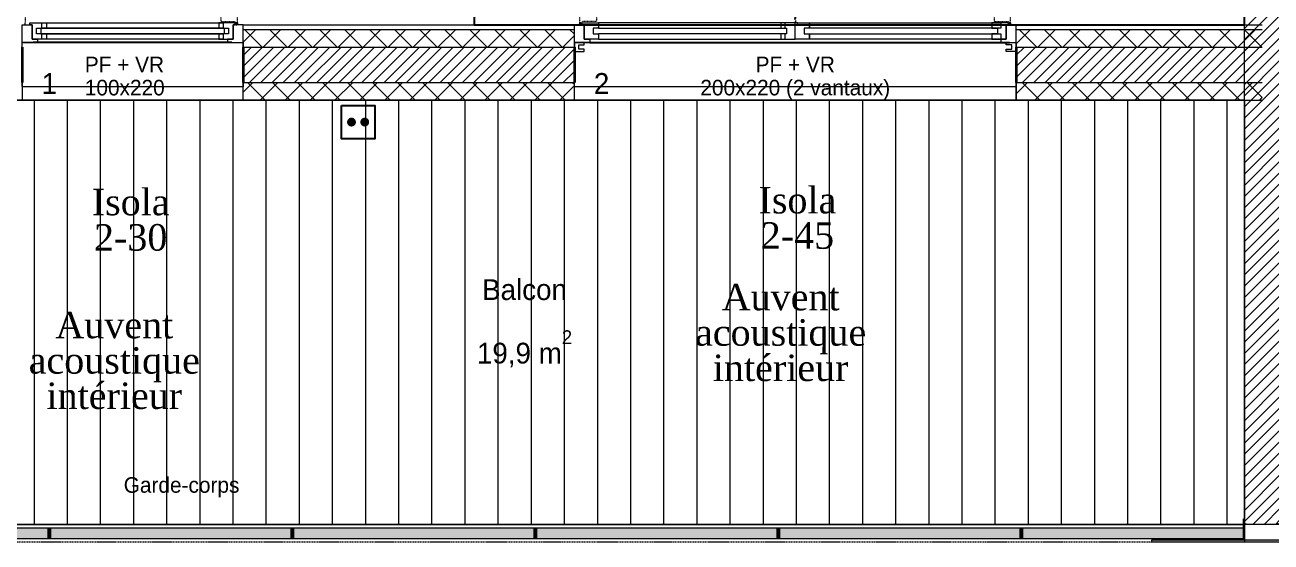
# Model space of a CAD drawing. Header units: centimetres. Extents: x 1724 to 19617, y -6503 to 8072.
# Drawn here: x 5640 to 6204, y 3314 to 3548 of the extents above; entities that cross this region are included whole.
import ezdxf

# ---------------------------------------------------------------- set-up
doc = ezdxf.new("R2010")
doc.units = ezdxf.units.CM
for name, pattern in [('INTERROMPU2', [0.75, 0.5, -0.25]), ('Style de ligne -11', [0.347222, 0.20828, -0.138942]), ('Style de ligne -12', [0.328084, 0.109361, -0.218723]), ('Style de ligne -13', [0.147638, 0.098425, -0.049213]), ('Style de ligne -14', [0.147638, 0.098425, -0.049213]), ('Style de ligne -17', [0.347222, 0.20828, -0.138942]), ('Style de ligne -18', [0.164042, 0.054681, -0.109361]), ('Style de ligne -5', [0.20828, 0.069425, -0.138855])]:
    doc.linetypes.add(name, pattern=pattern)
doc.layers.add('B GÈnÈral', color=7, linetype='Continuous', lineweight=5)
for name, color, linetype in [('B Général', 252, 'Continuous'), ('C ANNOTATIONS-prestations', 252, 'Continuous'), ('C ANNOTATIONS-texte', 252, 'Continuous'), ('C ANNOTATIONS-texte surfaces', 252, 'Continuous'), ('D SURFACES-shab', 252, 'Continuous'), ('prlm-ELEC-CFO', 1, 'Continuous'), ('prlm-VMC', 93, 'Continuous')]:
    doc.layers.add(name, color=color, linetype=linetype)
doc.styles.add('Eurostile', font='Eurosti.TTF')
doc.styles.add('Eurostile (bold)', font='Eurostib.TTF')
doc.styles.add('prlm-vmc', font='pala.ttf', dxfattribs={"height": 14})
pattern_1 = [(45, (0.0456, -2.938), (2.4253472, -2.6458333), [])]
pattern_2 = [(45, (0.046, -2.938), (-5.656854, 5.656854), []), (135, (0.046, -2.938), (5.656854, 5.656854), [])]

# ---------------------------------------------------------------- blocks, each defined once
blk = doc.blocks.new('xi.PC-EXT')
at = {"layer": 'prlm-ELEC-CFO', "color": 0, "linetype": 'ByBlock', "lineweight": -2, "flags": 128}
blk.add_lwpolyline([(-7.5, 7.5), (7.5, 7.5), (7.5, -7.5), (-7.5, -7.5)], close=True, dxfattribs=at)
at = {"layer": 'prlm-ELEC-CFO', "color": 0, "linetype": 'ByBlock', "lineweight": 5, "const_width": 2}
for points in [[(-4, 0, 1), (-2, 0, 1)], [(2, 0, 1), (4, 0, 1)]]:
    blk.add_lwpolyline(points, format="xyb", close=True, dxfattribs=at)
blk = doc.blocks.new('Groupe-1')
at = {"layer": 'B Général', "color": 7, "linetype": 'Continuous', "lineweight": 5}
for p, q in [((5644.04, 3325.39), (5644.04, 3517.39)), ((5659.04, 3325.39), (5659.04, 3517.39)), ((5674.04, 3325.39), (5674.04, 3517.39)), ((5689.04, 3325.39), (5689.04, 3517.39)), ((5704.04, 3325.39), (5704.04, 3517.39)), ((5719.04, 3325.39), (5719.04, 3517.39)), ((5734.04, 3325.39), (5734.04, 3517.39)), ((5749.04, 3325.39), (5749.04, 3517.39)), ((5764.04, 3325.39), (5764.04, 3517.39)), ((5779.04, 3325.39), (5779.04, 3517.39)), ((5794.04, 3325.39), (5794.04, 3517.39)), ((5809.04, 3325.39), (5809.04, 3517.39)), ((5824.04, 3325.39), (5824.04, 3517.39)), ((5839.04, 3325.39), (5839.04, 3517.39)), ((5854.04, 3325.39), (5854.04, 3517.39)), ((5869.04, 3325.39), (5869.04, 3517.39)), ((5884.04, 3325.39), (5884.04, 3517.39)), ((5899.04, 3325.39), (5899.04, 3517.39)), ((5914.04, 3325.39), (5914.04, 3517.39)), ((5929.04, 3325.39), (5929.04, 3517.39)), ((5944.04, 3325.39), (5944.04, 3517.39)), ((5959.04, 3325.39), (5959.04, 3517.39)), ((5974.04, 3325.39), (5974.04, 3517.39)), ((5989.04, 3325.39), (5989.04, 3517.39)), ((6004.04, 3325.39), (6004.04, 3517.39)), ((6019.04, 3325.39), (6019.04, 3517.39)), ((6034.04, 3325.39), (6034.04, 3517.39)), ((6049.04, 3325.39), (6049.04, 3517.39)), ((6064.04, 3325.39), (6064.04, 3517.39)), ((6079.04, 3325.39), (6079.04, 3517.39)), ((6094.04, 3325.39), (6094.04, 3517.39)), ((6109.04, 3325.39), (6109.04, 3517.39)), ((6124.04, 3325.39), (6124.04, 3517.39)), ((6139.04, 3325.39), (6139.04, 3517.39)), ((6154.04, 3325.39), (6154.04, 3517.39)), ((6169.04, 3325.39), (6169.04, 3517.39)), ((6184.04, 3325.39), (6184.04, 3517.39))]:
    blk.add_line(p, q, dxfattribs=at)
at = {"layer": 'B Général', "color": 7, "linetype": 'Continuous', "lineweight": 13, "flags": 128}
blk.add_lwpolyline([(5209.04, 3517.39), (6191.89, 3517.39), (6191.89, 3325.39), (5209.04, 3325.39)], close=True, dxfattribs=at)
blk = doc.blocks.new('Groupe-2-1')
at = {"layer": 'B GÈnÈral', "linetype": 'Continuous', "lineweight": 0, "true_color": 0xeeeeee}
for points in [[(5541.34, 3323.9), (5650.24, 3323.9), (5650.24, 3318.9), (5541.34, 3318.9)], [(5651.34, 3323.9), (5760.24, 3323.9), (5760.24, 3318.9), (5651.34, 3318.9)], [(5761.34, 3323.9), (5870.24, 3323.9), (5870.24, 3318.9), (5761.34, 3318.9)], [(5871.34, 3323.9), (5980.24, 3323.9), (5980.24, 3318.9), (5871.34, 3318.9)], [(5981.34, 3323.9), (6090.24, 3323.9), (6090.24, 3318.9), (5981.34, 3318.9)], [(6091.34, 3323.9), (6191.39, 3323.9), (6191.39, 3318.9), (6091.34, 3318.9)]]:
    blk.add_hatch(color=7, dxfattribs=at).paths.add_polyline_path(points)
at = {"layer": 'B GÈnÈral', "linetype": 'Continuous', "lineweight": 0, "true_color": 0xdddddd}
for points in [[(5650.24, 3323.9), (5651.34, 3323.9), (5651.34, 3318.9), (5650.24, 3318.9)], [(5760.24, 3323.9), (5761.34, 3323.9), (5761.34, 3318.9), (5760.24, 3318.9)], [(5870.24, 3323.9), (5871.34, 3323.9), (5871.34, 3318.9), (5870.24, 3318.9)], [(5980.24, 3323.9), (5981.34, 3323.9), (5981.34, 3318.9), (5980.24, 3318.9)], [(6090.24, 3323.9), (6091.34, 3323.9), (6091.34, 3318.9), (6090.24, 3318.9)]]:
    blk.add_hatch(color=254, dxfattribs=at).paths.add_polyline_path(points)
at = {"layer": 'B Général', "color": 7, "linetype": 'INTERROMPU2', "lineweight": 13, "flags": 128}
blk.add_lwpolyline([(5201.04, 3325.39), (6191.89, 3325.39), (6191.89, 3317.39), (5201.04, 3317.39)], close=True, dxfattribs=at)
at = {"layer": 'B Général', "color": 7, "linetype": 'Continuous', "lineweight": 5, "flags": 128}
for points in [[(5541.34, 3323.9), (5650.24, 3323.9), (5650.24, 3318.9), (5541.34, 3318.9)], [(5650.24, 3323.9), (5651.34, 3323.9), (5651.34, 3318.9), (5650.24, 3318.9)], [(5651.34, 3323.9), (5760.24, 3323.9), (5760.24, 3318.9), (5651.34, 3318.9)], [(5760.24, 3323.9), (5761.34, 3323.9), (5761.34, 3318.9), (5760.24, 3318.9)], [(5761.34, 3323.9), (5870.24, 3323.9), (5870.24, 3318.9), (5761.34, 3318.9)], [(5870.24, 3323.9), (5871.34, 3323.9), (5871.34, 3318.9), (5870.24, 3318.9)], [(5871.34, 3323.9), (5980.24, 3323.9), (5980.24, 3318.9), (5871.34, 3318.9)], [(5980.24, 3323.9), (5981.34, 3323.9), (5981.34, 3318.9), (5980.24, 3318.9)], [(5981.34, 3323.9), (6090.24, 3323.9), (6090.24, 3318.9), (5981.34, 3318.9)], [(6090.24, 3323.9), (6091.34, 3323.9), (6091.34, 3318.9), (6090.24, 3318.9)], [(6091.34, 3323.9), (6191.39, 3323.9), (6191.39, 3318.9), (6091.34, 3318.9)]]:
    blk.add_lwpolyline(points, close=True, dxfattribs=at)
blk = doc.blocks.new('PF 100.220 + VR')
at = {"layer": 'B Général', "color": 7, "linetype": 'Continuous', "lineweight": 13}
for p, q in [((-50, 7), (-50, 17)), ((50, 7), (50, 17))]:
    blk.add_line(p, q, dxfattribs=at)
at = {"layer": 'B Général', "color": 7, "linetype": 'Continuous', "lineweight": 35}
for p, q in [((-50, 7), (-50, -9)), ((50, 7), (50, -9))]:
    blk.add_line(p, q, dxfattribs=at)
at = {"layer": 'B Général'}
blk.add_line((45, 9), (-45, 9), dxfattribs=at)
at = {"layer": 'B Général', "color": 7, "linetype": 'Style de ligne -14', "lineweight": 5, "flags": 128}
blk.add_lwpolyline([(47.5, 113.27), (46.5, 113.27), (46.5, 112.27), (40, 112.27), (40, 18.5), (46.5, 18.5), (46.5, 17.5), (47.5, 17.5)], close=True, dxfattribs=at)
at = {"layer": 'B Général', "lineweight": 5, "flags": 128}
for points in [[(-43, 10.5), (-43, 9), (-50, 9), (-50, 17), (-45.5, 17), (-45.5, 10.5)], [(-41, 18), (41, 18), (41, 15.5), (-41, 15.5)], [(43, 10.5), (43, 9), (50, 9), (50, 17), (45.5, 17), (45.5, 10.5)], [(-43.5, 15.5), (43.5, 15.5), (43.5, 13), (-43.5, 13)], [(-41, 13), (41, 13), (41, 10.5), (-41, 10.5)]]:
    blk.add_lwpolyline(points, close=True, dxfattribs=at)
at = {"layer": 'B Général', "color": 7, "linetype": 'Continuous', "lineweight": 5, "flags": 128}
for points in [[(-39, 15.5), (-41.5, 15.5), (-41.5, 13), (-39, 13), (-39, 10.5), (-45.5, 10.5), (-45.5, 17), (-46.5, 17), (-46.5, 18), (-39, 18)], [(39, 15.5), (41.5, 15.5), (41.5, 13), (39, 13), (39, 10.5), (45.5, 10.5), (45.5, 17), (46.5, 17), (46.5, 18), (39, 18)]]:
    blk.add_lwpolyline(points, close=True, dxfattribs=at)
at = {"layer": 'B Général', "color": 7, "linetype": 'Style de ligne -17', "lineweight": 5, "flags": 128}
blk.add_lwpolyline([(-50, 9), (50, 9), (50, -11), (-50, -11)], close=True, dxfattribs=at)
at = {"layer": 'B Général', "lineweight": 13, "flags": 128}
blk.add_lwpolyline([(-50, -9), (-50, -17), (50, -17), (50, -9)], dxfattribs=at)
at = {"layer": 'B Général'}
blk.add_circle((47, 17.5), 0.5, dxfattribs=at)
at = {"layer": 'B Général', "color": 7, "linetype": 'Style de ligne -18', "lineweight": 5}
blk.add_arc((48.78, 15.78), 97.5, 90.8973, 179.2823, dxfattribs=at)
at = {"layer": 'B Général', "insert": (-21.61, 2.64), "char_height": 7.049, "attachment_point": 1, "rotation": 360, "line_spacing_factor": 0.895453, "style": 'Eurostile'}
blk.add_mtext('PF + VR', dxfattribs=at)
at = {"layer": 'C ANNOTATIONS-prestations', "attachment_point": 1, "rotation": 360, "line_spacing_factor": 0.895453}
for s, insert, char_height, style in [('1', (-41.14, -4.78), 9.4, 'Eurostile (bold)'), ('100x220', (-21.61, -7.84), 7.049, 'Eurostile')]:
    blk.add_mtext(s, dxfattribs=dict(at, insert=insert, char_height=char_height, style=style))
blk = doc.blocks.new('PF 200.220 + VR')
at = {"layer": 'B Général', "color": 7, "linetype": 'Continuous', "lineweight": 13}
for p, q in [((-100, 7), (-100, 17)), ((100, 7), (100, 17))]:
    blk.add_line(p, q, dxfattribs=at)
at = {"layer": 'B Général', "color": 7, "linetype": 'Continuous', "lineweight": 35}
for p, q in [((-100, 7), (-100, -9)), ((100, 7), (100, -9))]:
    blk.add_line(p, q, dxfattribs=at)
at = {"layer": 'B Général'}
blk.add_line((-93, 9), (97, 9), dxfattribs=at)
at = {"layer": 'B Général', "color": 7, "linetype": 'Style de ligne -13', "lineweight": 5, "flags": 128}
for points in [[(-97.5, 116.12), (-96.5, 116.12), (-96.5, 115.12), (-90, 115.12), (-90, 18.5), (-96.5, 18.5), (-96.5, 17.5), (-97.5, 17.5)], [(97.5, 116.12), (96.5, 116.12), (96.5, 115.12), (90, 115.12), (90, 18.5), (96.5, 18.5), (96.5, 17.5), (97.5, 17.5)]]:
    blk.add_lwpolyline(points, close=True, dxfattribs=at)
at = {"layer": 'B Général', "lineweight": 5, "flags": 128}
for points in [[(-93, 10.5), (-93, 9), (-100, 9), (-100, 17), (-95.5, 17), (-95.5, 10.5)], [(-4.5, 18), (-89, 18), (-89, 15.5), (-4.5, 15.5)], [(6.5, 18), (93, 18), (93, 15.5), (6.5, 15.5)], [(93, 10.5), (93, 9), (100, 9), (100, 17), (95.5, 17), (95.5, 10.5)], [(-4.5, 13), (-89, 13), (-89, 10.5), (-4.5, 10.5)], [(6.5, 13), (93, 13), (93, 10.5), (6.5, 10.5)], [(-100, 9), (-100, 5), (-95.5, 5), (-95.5, 6), (-98, 6), (-98, 8), (-95.5, 8), (-95.5, 9)], [(100, 9), (100, 5), (95.5, 5), (95.5, 6), (98, 6), (98, 8), (95.5, 8), (95.5, 9)]]:
    blk.add_lwpolyline(points, close=True, dxfattribs=at)
at = {"layer": 'B Général', "color": 7, "linetype": 'Continuous', "lineweight": 5, "flags": 128}
for points in [[(-89, 15.5), (-91.5, 15.5), (-91.5, 13), (-89, 13), (-89, 10.5), (-95.5, 10.5), (-95.5, 17), (-96.5, 17), (-96.5, 18), (-89, 18)], [(-6.5, 15.5), (-4, 15.5), (-4, 13), (-6.5, 13), (-6.5, 10.5), (0, 10.5), (0, 17), (1, 17), (1, 18), (-6.5, 18)], [(6.5, 15.5), (4, 15.5), (4, 13), (6.5, 13), (6.5, 10.5), (0, 10.5), (0, 17), (1, 17), (1, 18), (6.5, 18)], [(89, 15.5), (91.5, 15.5), (91.5, 13), (89, 13), (89, 10.5), (95.5, 10.5), (95.5, 17), (96.5, 17), (96.5, 18), (89, 18)]]:
    blk.add_lwpolyline(points, close=True, dxfattribs=at)
at = {"layer": 'B Général', "color": 7, "linetype": 'Style de ligne -11', "lineweight": 5, "flags": 128}
blk.add_lwpolyline([(-100, 9), (100, 9), (100, -11), (-100, -11)], close=True, dxfattribs=at)
at = {"layer": 'B Général', "lineweight": 13, "flags": 128}
blk.add_lwpolyline([(100, -9), (100, -17), (-100, -17), (-100, -9)], dxfattribs=at)
at = {"layer": 'B Général'}
for centre in [(-97, 17.5), (97, 17.5)]:
    blk.add_circle(centre, 0.5, dxfattribs=at)
at = {"layer": 'B Général', "color": 7, "linetype": 'Style de ligne -12', "lineweight": 5}
for centre, start, end in [((-98.46, 17.77), 359.5523, 89.0018), ((98.46, 17.77), 90.9982, 180.4485)]:
    blk.add_arc(centre, 98.37, start, end, dxfattribs=at)
at = {"layer": 'B Général', "insert": (0, 2.64), "char_height": 7.049, "attachment_point": 2, "rotation": 360, "line_spacing_factor": 0.895453, "style": 'Eurostile'}
blk.add_mtext('PF + VR', dxfattribs=at)
at = {"layer": 'C ANNOTATIONS-prestations', "rotation": 360, "line_spacing_factor": 0.895453}
for s, insert, char_height, attachment_point, style in [('2', (-91.15, -4.78), 9.4, 1, 'Eurostile (bold)'), ('200x220 (2 vantaux) ', (0, -7.83), 7.0487, 2, 'Eurostile')]:
    blk.add_mtext(s, dxfattribs=dict(at, insert=insert, char_height=char_height, attachment_point=attachment_point, style=style))
blk = doc.blocks.new('Groupe-103-1')
at = {"layer": 'B GÈnÈral', "linetype": 'Continuous', "lineweight": 0, "true_color": 0xdddddd}
for points in [[(6191.89, 3326.79), (6191.89, 3318.39), (6186.89, 3318.39), (6186.89, 3318.89), (6191.39, 3318.89), (6191.39, 3327.95), (6191.89, 3327.95)], [(6207.89, 3326.79), (6207.89, 3318.39), (6212.89, 3318.39), (6212.89, 3318.89), (6208.39, 3318.89), (6208.39, 3327.95), (6207.89, 3327.95)], [(6149.89, 3318.39), (6249.89, 3318.39), (6249.89, 3317.39), (6149.89, 3317.39)]]:
    blk.add_hatch(color=254, dxfattribs=at).paths.add_polyline_path(points)
at = {"layer": 'B Général', "color": 7, "linetype": 'Style de ligne -5', "lineweight": 5}
for p, q in [((6191.39, 3325.7), (6193.1, 3325.7)), ((6208.39, 3325.7), (6206.68, 3325.7))]:
    blk.add_line(p, q, dxfattribs=at)
at = {"layer": 'B Général', "color": 7, "linetype": 'Continuous', "lineweight": 5, "flags": 128}
for points in [[(6191.89, 3326.79), (6191.89, 3318.39), (6186.89, 3318.39), (6186.89, 3318.89), (6191.39, 3318.89), (6191.39, 3327.95), (6191.89, 3327.95)], [(6207.89, 3326.79), (6207.89, 3318.39), (6212.89, 3318.39), (6212.89, 3318.89), (6208.39, 3318.89), (6208.39, 3327.95), (6207.89, 3327.95)], [(6149.89, 3318.39), (6249.89, 3318.39), (6249.89, 3317.39), (6149.89, 3317.39)]]:
    blk.add_lwpolyline(points, close=True, dxfattribs=at)

msp = doc.modelspace()

# ---------------------------------------------------------------- hatches: boundary and pattern name
at = {"layer": 'B GÈnÈral', "linetype": 'Continuous', "lineweight": 5}
h = msp.add_hatch(dxfattribs=at)
h.set_pattern_fill('50_BETON', style=0, pattern_type=2)
h.set_pattern_definition(pattern_1)
h.paths.add_polyline_path([(6207.934, 4131.451), (6191.934, 4131.451), (6191.934, 3322.452), (6207.934, 3322.452)])
at = {"layer": 'B GÈnÈral', "linetype": 'Continuous', "lineweight": 5, "true_color": 0x808080}
h = msp.add_hatch(dxfattribs=at)
h.set_pattern_fill('02_ISOLANT', color=8, style=0, pattern_type=2)
h.set_pattern_definition(pattern_2)
h.paths.add_polyline_path([(5738.53, 3546.451), (5738.53, 3538.451), (5888.53, 3538.451), (5888.53, 3546.451)])
h = msp.add_hatch(dxfattribs=at)
h.set_pattern_fill('02_ISOLANT', color=8, style=0, pattern_type=2)
h.set_pattern_definition(pattern_2)
h.paths.add_polyline_path([(6088.53, 3546.451), (6088.53, 3538.451), (6199.934, 3538.451), (6199.934, 3546.451)])
at = {"layer": 'B GÈnÈral', "linetype": 'Continuous', "lineweight": 5}
h = msp.add_hatch(dxfattribs=at)
h.set_pattern_fill('50_BETON', style=0, pattern_type=2)
h.set_pattern_definition(pattern_1)
h.paths.add_polyline_path([(5738.53, 3538.451), (5738.53, 3522.451), (5888.53, 3522.451), (5888.53, 3538.451)])
h = msp.add_hatch(dxfattribs=at)
h.set_pattern_fill('50_BETON', style=0, pattern_type=2)
h.set_pattern_definition(pattern_1)
h.paths.add_polyline_path([(6088.53, 3538.451), (6088.53, 3522.451), (6199.934, 3522.451), (6199.934, 3538.451)])
at = {"layer": 'B GÈnÈral', "linetype": 'Continuous', "lineweight": 5, "true_color": 0x808080}
h = msp.add_hatch(dxfattribs=at)
h.set_pattern_fill('02_ISOLANT', color=8, style=0, pattern_type=2)
h.set_pattern_definition(pattern_2)
h.paths.add_polyline_path([(5738.53, 3522.451), (5738.53, 3514.451), (5888.53, 3514.451), (5888.53, 3522.451)])
h = msp.add_hatch(dxfattribs=at)
h.set_pattern_fill('02_ISOLANT', color=8, style=0, pattern_type=2)
h.set_pattern_definition(pattern_2)
h.paths.add_polyline_path([(6088.53, 3522.451), (6088.53, 3514.451), (6199.934, 3514.451), (6199.934, 3522.451)])

# ---------------------------------------------------------------- linework, layer by layer
at = {"layer": 'B Général', "color": 7, "linetype": 'Continuous', "lineweight": 18}
for p, q in [((6191.934, 3322.452), (6191.934, 4131.451)), ((5738.53, 3538.451), (5888.53, 3538.451)), ((6088.53, 3538.451), (6199.934, 3538.451)), ((5738.53, 3522.451), (5888.53, 3522.451)), ((6088.53, 3522.451), (6199.934, 3522.451))]:
    msp.add_line(p, q, dxfattribs=at)
at = {"layer": 'B Général', "color": 7, "linetype": 'Continuous', "lineweight": 5}
for p, q in [((6191.934, 3322.452), (6191.934, 4131.451)), ((5738.53, 3548.451), (5888.53, 3548.451)), ((6088.53, 3548.451), (6199.934, 3548.451)), ((5738.53, 3546.451), (5888.53, 3546.451)), ((5738.53, 3546.451), (5888.53, 3546.451)), ((6088.53, 3546.451), (6199.934, 3546.451)), ((6088.53, 3546.451), (6199.934, 3546.451)), ((5738.53, 3538.451), (5888.53, 3538.451)), ((6088.53, 3538.451), (6199.934, 3538.451)), ((5738.53, 3522.451), (5888.53, 3522.451)), ((6088.53, 3522.451), (6199.934, 3522.451)), ((5738.53, 3514.451), (5888.53, 3514.451)), ((6088.53, 3514.451), (6199.934, 3514.451)), ((6207.934, 3322.452), (6191.934, 3322.452))]:
    msp.add_line(p, q, dxfattribs=at)
at = {"layer": 'B Général', "color": 7, "linetype": 'Continuous', "lineweight": 13}
for p, q in [((5738.53, 3548.451), (5888.53, 3548.451)), ((5738.53, 3514.451), (5738.53, 3548.451)), ((5888.53, 3514.451), (5888.53, 3548.451)), ((6088.53, 3548.451), (6199.934, 3548.451)), ((6088.53, 3514.451), (6088.53, 3548.451)), ((5738.53, 3514.451), (5888.53, 3514.451)), ((6088.53, 3514.451), (6199.934, 3514.451))]:
    msp.add_line(p, q, dxfattribs=at)
at = {"layer": 'D SURFACES-shab', "flags": 128}
msp.add_lwpolyline([(5843.106, 4125.452), (5843.106, 3548.452), (6191.934, 3548.451), (6191.934, 4038.451), (6131.934, 4038.451), (6131.934, 4125.45)], close=True, dxfattribs=at)

# ---------------------------------------------------------------- block references
at = {"layer": 'B Général', "color": 7}
for name, p in [('PF 100.220 + VR', (5688.53, 3531.451)), ('PF 200.220 + VR', (5988.53, 3531.451)), ('Groupe-103-1', (0.046, -2.938))]:
    msp.add_blockref(name, p, dxfattribs=at)
at = {"layer": 'prlm-ELEC-CFO'}
msp.add_blockref('xi.PC-EXT', (5790.643, 3504.485), dxfattribs=at)

# ---------------------------------------------------------------- texts
at = {"layer": 'B Général', "color": 7, "insert": (5684.522, 3343.814), "char_height": 7.04867, "attachment_point": 1, "line_spacing_factor": 0.895453, "style": 'Eurostile'}
msp.add_mtext('Garde-corps', dxfattribs=at)
at = {"layer": 'C ANNOTATIONS-texte', "color": 7, "insert": (5865.97, 3423.849), "char_height": 9.3982, "attachment_point": 8, "line_spacing_factor": 0.895453, "style": 'Eurostile'}
msp.add_mtext('Balcon', dxfattribs=at)
at = {"layer": 'C ANNOTATIONS-texte surfaces', "color": 7, "insert": (5865.97, 3410.286), "char_height": 9.39822, "attachment_point": 2, "line_spacing_factor": 0.895453, "style": 'Eurostile'}
msp.add_mtext('19,9 m{\\H0.6667x;\\S2^ ;}', dxfattribs=at)
at = {"layer": 'prlm-VMC', "char_height": 12, "width": 20.51, "attachment_point": 5, "line_spacing_factor": 0.8, "style": 'prlm-vmc', "bg_fill": 3, "box_fill_scale": 1.1, "bg_fill_color": 256, "bg_fill_transparency": 0}
for s, insert in [('Isola\\P2-30', (5687.686, 3460.229)), ('Isola\\P2-45', (5989.516, 3461.076))]:
    msp.add_mtext(s, dxfattribs=dict(at, insert=insert))
at = {"layer": 'prlm-VMC', "char_height": 12, "width": 20.51, "attachment_point": 5, "line_spacing_factor": 0.8, "style": 'prlm-vmc', "bg_fill": 2}
for insert in [(5981.924, 3409.22), (5680.266, 3396.581)]:
    msp.add_mtext('Auvent acoustique intérieur', dxfattribs=dict(at, insert=insert))

# ---------------------------------------------------------------- next in the draw order: linework, layer by layer
at = {"layer": 'D SURFACES-shab', "color": 30, "linetype": 'Continuous', "lineweight": 5, "true_color": 0xff6633, "flags": 128}
msp.add_lwpolyline([(5209.087, 3514.455), (5209.087, 3322.46), (6191.934, 3322.455), (6191.934, 3514.451)], close=True, dxfattribs=at)

# ---------------------------------------------------------------- next in the draw order: block references
at = {"layer": 'B Général', "color": 7}
for name in ['Groupe-2-1', 'Groupe-1']:
    msp.add_blockref(name, (0.046, -2.938), dxfattribs=at)

doc.saveas('drawing.dxf')
